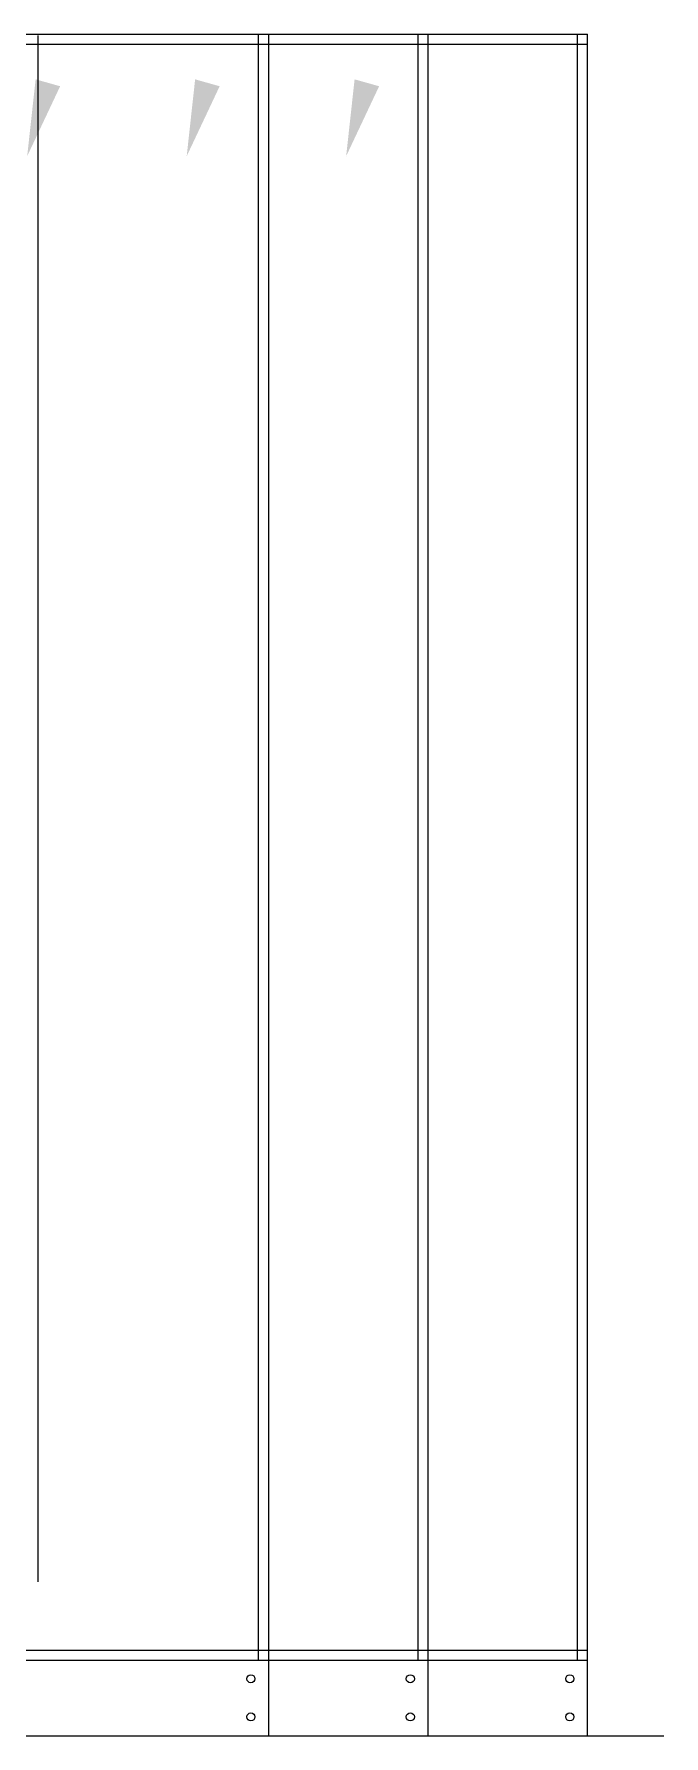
# Model space of a CAD drawing. Header units: millimetres. Extents: x -661384 to 33175, y -139129 to 24362.
# Drawn here: x -647195 to -645957, y -133403 to -130054 of the extents above; entities that cross this region are included whole.
import ezdxf

# ---------------------------------------------------------------- set-up
doc = ezdxf.new("R2010")
doc.units = ezdxf.units.MM
doc.layers.add('냉각탑_dim', color=1, linetype='Continuous')
doc.layers.add('냉각탑_기초', color=23, linetype='Continuous')

# ---------------------------------------------------------------- blocks, each defined once
blk = doc.blocks.new('1')
at = {"color": 0, "lineweight": 20}
for p, q in [((19259.2, 14349.5), (20360.8, 14349.5)), ((20340.8, 11149.5), (20340.8, 14349.5)), ((20360.8, 11149.5), (20360.8, 14349.5)), ((19260.8, 14329.5), (20360.8, 14329.5)), ((20360.8, 11169.5), (19260.8, 11169.5)), ((20360.8, 11149.5), (19260.8, 11149.5)), ((20360.8, 11001.2), (20360.8, 11149.5))]:
    blk.add_line(p, q, dxfattribs=at)
at = {"color": 7, "lineweight": 20}
blk.add_line((19280.8, 11304.6), (19280.8, 14346.4), dxfattribs=at)
at = {"lineweight": 5}
blk.add_line((12660.8, 11001.2), (20360.8, 11001.2), dxfattribs=at)
at = {"lineweight": 20}
for centre in [(20325.8, 11113.7), (20325.8, 11038.7)]:
    blk.add_circle(centre, 8, dxfattribs=at)
at = {"layer": '냉각탑_dim', "lineweight": -3}
blk.add_solid([(19950.8, 14246.8), (19886, 14109.2), (19902.6, 14260.4)], dxfattribs=at)
at = {"layer": '냉각탑_기초', "lineweight": 20, "ltscale": 30}
blk.add_line((12510.8, 11001.2), (20510.8, 11001.2), dxfattribs=at)

msp = doc.modelspace()

# ---------------------------------------------------------------- block references
at = {"lineweight": 5}
for p in [(-667094.5, -144403.9), (-666780.9, -144403.9), (-666467.4, -144403.9)]:
    msp.add_blockref('1', p, dxfattribs=at)

doc.saveas('drawing.dxf')
